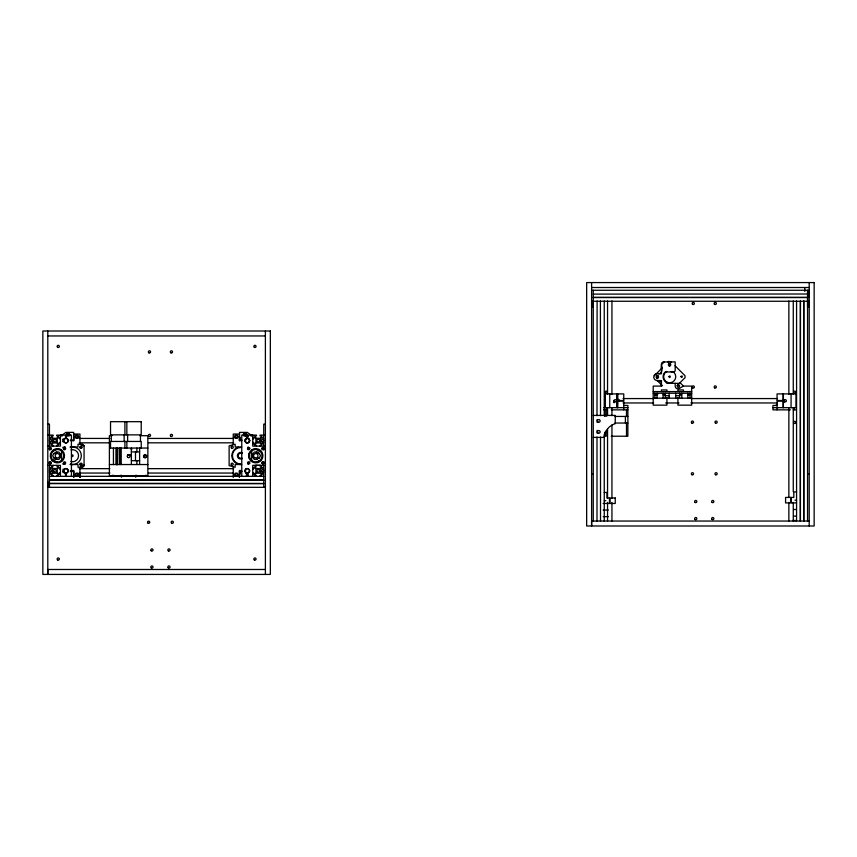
<?xml version="1.0" encoding="UTF-8"?>
<svg xmlns="http://www.w3.org/2000/svg" width="857" height="857" viewBox="0 0 857 857"><rect width="100%" height="100%" fill="white"/><g stroke="black" fill="none" stroke-linecap="round" stroke-linejoin="round"><path stroke-width="1.29" d="M47.799 481.838L47.799 487.333L265.391 487.333M79.937 472.368L79.937 477.445L79.937 467.279L84.061 465.63M593.258 301.257L593.258 306.752L591.609 306.752L591.609 301.257L809.201 301.257L809.201 306.752L807.551 306.752L807.551 297.518L593.258 297.518M666.939 397.659L666.939 405.157L653.205 405.157L653.205 386.089L661.443 386.089L661.454 380.594L656.344 380.497A3.514 3.514 0 0 1 657.255 373.577L661.454 373.577L661.454 364.118A2.196 2.196 0 0 1 663.65 361.911L675.187 361.911L675.187 370.985L673.816 371.809L665.032 372.088A6.599 6.599 0 0 0 665.032 381.419L666.939 383.347L680.683 383.347L683.425 386.089L691.674 386.089L691.674 405.157L677.93 405.157L677.93 397.659M783.384 407.653L783.384 393.909M791.075 407.653L791.075 393.909M796.014 407.653L796.014 392.817L795.467 393.909M809.201 297.411L809.201 290.266L591.609 290.266M63.214 446.979L64.189 448.029L64.736 446.84M63.204 464.076L64.704 463.819M54.216 452.989L52.631 455.742L54.216 458.484M69.031 436.159L69.942 434.585L69.031 433.01L67.221 433.01L66.31 434.585L67.221 436.159M60.568 456.652L58.972 459.406L54.752 459.406M77.826 476.267L78.726 474.703L77.826 473.128L76.016 473.128L75.105 474.703L76.016 476.267M245.97 436.159L246.87 434.585L245.97 433.01L244.149 433.01L243.249 434.585L244.149 436.159M237.175 476.267L238.085 474.703L237.175 473.128L235.364 473.128L234.454 474.703L235.364 476.267M252.622 454.821L254.208 452.078L258.439 452.078M258.975 458.484L260.56 455.742L258.975 452.989M668.739 364.118L668.717 364.086A1.103 1.103 0 0 0 668.717 365.639A1.103 1.103 0 0 0 670.27 365.639L670.249 365.607M81.586 467.279L84.061 464.805M654.341 375.741L662.45 367.632M667.946 362.136L668.717 361.365L671.438 362.136M656.483 376.319L656.676 376.127A1.103 1.103 0 0 1 658.23 376.127C658.894 379.394 655.016 375.355 658.251 376.148A1.103 1.103 0 0 1 658.23 377.68L658.037 377.873M676.934 385.779L685.043 377.68L685.043 375.741L675.102 365.8M664.196 361.911L661.454 364.654C661.925 367.857 663.082 375.495 657.255 373.577M248.069 447.997L249.451 448.629M60.986 435.87L65.925 432.389L73.616 432.389L73.616 440.627M53.648 453.985L56.948 452.078M256.243 459.406L259.542 457.499M683.425 386.089L679.301 388.478A2.742 2.742 0 0 1 675.187 386.089L675.187 383.347M51.784 451.693L58.683 448.532M255.654 462.426L261.406 459.781M241.695 446.947L235.172 446.947L235.172 444.205L229.13 445.854L229.13 465.63L235.172 467.279L235.172 464.537L241.695 464.537M72.524 446.947L70.328 447.236A8.795 8.795 0 0 1 81.319 455.742A8.795 8.795 0 0 1 70.242 464.237L72.524 464.537M657.383 380.594L661.122 381.236L661.443 386.089M245.627 438.966A2.303 2.303 0 0 1 246.655 438.366L246.987 435.131L241.76 435.131L241.76 476.342M247.534 476.342L247.855 473.043A2.303 2.303 0 0 0 249.151 469.529A2.303 2.303 0 0 0 245.37 469.529A2.303 2.303 0 0 0 246.666 473.085L246.987 476.342M671.106 371.809L672.081 371.809M591.609 287.513L809.201 287.513M593.258 294.112L807.551 294.005M593.258 297.411L807.551 297.411M47.799 335.955L265.391 335.955M672.788 371.809L673.763 371.809M653.205 391.585L691.674 391.585M653.205 393.234L691.674 393.234M604.796 393.909L623.757 393.909L623.757 400.508L617.704 400.508L617.704 393.909M796.014 393.909L777.063 393.909L777.063 400.508L783.105 400.508L783.105 393.909M656.891 394.231L657.79 394.231M654.855 394.884L657.051 394.884M663.093 394.884L665.289 394.884M679.58 394.884L681.776 394.884M687.828 394.884L690.024 394.884M665.289 395.709L669.146 395.709M675.734 395.709L679.58 395.709M616.89 397.562L617.436 397.562M653.205 398.184L691.674 398.184M616.89 398.473L617.704 398.473M623.071 398.569L653.687 398.569M690.946 398.569L777.449 398.569M623.071 402.961L653.687 402.961M665.664 402.961L678.969 402.961M690.946 402.961L777.449 402.961M616.89 403.09L617.704 403.09M616.89 404.011L617.436 404.011M776.238 404.9L777.342 404.9M623.757 405.457L627.87 405.457L627.87 436.224L611.255 436.224M777.063 405.457L772.939 405.457L772.939 409.85L790.379 409.85M603.692 407.653L627.87 407.653M772.939 407.653L796.196 407.653M603.692 409.85L606.445 409.85L606.445 407.653M611.255 409.85L627.87 409.85M793.282 409.85L794.096 409.85M796.196 409.85L794.364 409.85L794.364 407.653M593.258 415.42L615.24 415.42L615.24 423.669A15.458 15.458 0 0 0 604.249 437.402L593.258 437.402M615.037 416.438L627.87 416.438M615.037 423.037L627.87 423.037M47.799 424.14L49.449 424.14L49.449 446.122M265.391 424.14L263.742 424.14L263.742 446.122M47.799 435.131L53.177 435.131L53.177 435.849L51.645 435.849L51.645 436.674L53.295 438.291L56.583 438.291L58.233 436.674L58.233 435.849L56.701 435.849L56.701 435.131L65.657 435.131L65.336 438.398A2.303 2.303 0 0 0 64.039 441.955A2.303 2.303 0 0 0 67.821 441.955A2.303 2.303 0 0 0 66.525 438.398L66.203 435.131L71.42 435.131L71.42 476.342M265.391 435.131L260.003 435.131L260.003 435.849L261.546 435.849L261.546 436.674L259.896 438.291L256.597 438.291L254.947 436.674L254.947 435.849L256.489 435.849L256.489 435.131L247.534 435.131L247.855 438.398A2.303 2.303 0 0 1 248.894 438.966M112.042 435.688L109.396 435.688L109.396 475.796L147.854 475.796L147.854 435.688L139.895 435.688M79.262 438.43L109.867 438.43M148.465 438.43L233.629 438.43M49.449 438.87L50.156 438.87L50.156 437.338L50.981 437.338L52.598 438.977L52.598 442.276L50.981 443.926L50.156 443.926L50.156 442.383L49.449 442.383M60.429 438.87L59.722 438.87L59.722 437.338L58.897 437.338L57.269 438.977L57.269 442.276L58.897 443.926L59.722 443.926L59.722 442.383L60.429 442.383M252.751 438.87L253.468 438.87L253.468 437.338L254.293 437.338L255.911 438.977L255.911 442.276L254.293 443.926L253.468 443.926L253.468 442.383L252.751 442.383M263.742 438.87L263.024 438.87L263.024 437.338L262.21 437.338L260.582 438.977L260.582 442.276L262.21 443.926L263.024 443.926L263.024 442.383L263.742 442.383M70.328 440.08L73.07 440.08L73.07 440.627M239.564 440.08L241.942 440.08M70.328 440.627L73.895 440.627L73.895 434.038L79.937 434.038L79.937 444.205L84.061 445.854M241.674 440.627L239.296 440.627L239.296 434.038L233.243 434.038L233.243 444.205M79.262 442.823L109.867 442.823M148.465 442.823L233.629 442.823M47.799 446.122L60.429 446.122L60.429 435.131L62.079 435.249L62.079 436.149M265.391 446.122L252.751 446.122L252.751 435.131L251.101 435.217L251.101 436.149M70.188 446.947L78.019 446.947L78.019 444.205L82.69 444.205L84.061 445.576L84.061 465.908L82.69 467.279L78.019 467.279L78.019 464.537L70.188 464.537M109.932 448.05L147.854 448.05M131.078 449.143L131.924 449.143M131.367 451.896L139.616 451.896M55.801 452.078L58.972 452.078L60.568 454.821M127.629 454.638L131.367 454.638M257.379 459.406L254.208 459.406L252.622 456.652M131.367 460.691L139.616 460.691M109.396 464.537L147.854 464.537M255.279 465.319L260.335 465.319M47.799 465.362L60.429 465.362L60.429 476.342M265.391 465.362L252.751 465.362L252.751 476.342M79.262 468.65L109.867 468.65M148.465 468.65L233.629 468.65M49.449 469.09L50.156 469.09L50.156 467.558L50.981 467.558L52.598 469.208L52.598 472.496L50.981 474.146L50.156 474.146L50.156 472.614L49.449 472.614M60.429 469.09L59.722 469.09L59.722 467.558L58.897 467.558L57.269 469.208L57.269 472.496L58.897 474.146L59.722 474.146L59.722 472.614L60.429 472.614M252.751 469.09L253.468 469.09L253.468 467.558L254.293 467.558L255.911 469.208L255.911 472.496L254.293 474.146L253.468 474.146L253.468 472.614L252.751 472.614M263.742 469.09L263.024 469.09L263.024 467.558L262.21 467.558L260.582 469.208L260.582 472.496L262.21 474.146L263.024 474.146L263.024 472.614L263.742 472.614M70.328 470.847L73.895 470.847L73.895 477.445M241.674 470.847L239.296 470.847L239.296 477.445M70.328 471.404L73.07 471.404M239.564 471.404L241.942 471.404M79.262 473.053L109.867 473.053M148.465 473.053L233.629 473.053M591.609 474.339L593.258 474.339M807.551 474.339L809.201 474.339M49.449 476.342L263.742 476.342M49.449 480.081L263.742 480.081M49.449 480.188L263.742 480.188M796.571 491.929L793.818 491.929L793.818 497.424L791.343 497.424L791.343 502.909L796.571 502.909M604.249 492.486L606.992 492.486L606.992 497.981L609.466 497.981L609.466 503.477L603.124 503.466M794.921 500.167L796.571 500.167M604.249 500.734L605.899 500.734M793.743 509.508L796.346 509.508M603.167 510.054L608.363 510.054M793.743 516.107L796.346 516.107M603.167 516.653L608.363 516.653M792.618 520.499L796.421 520.499M809.201 521.045L591.609 521.045L591.609 525.994L591.609 282.574M265.391 569.487L47.799 569.487L47.799 574.426L47.799 331.006M660.019 373.566L661.454 373.577M254.508 448.532L261.406 451.693M51.784 459.781L57.537 462.426M256.243 452.078L259.542 453.985M53.648 457.499L56.948 459.406M252.204 435.87L247.255 432.389L239.564 432.389L239.564 440.627M248.069 463.487L249.237 463.444L249.194 462.277M656.955 380.294L662.45 385.779M809.201 282.574L809.201 525.994M807.551 290.266L807.551 521.045M804.809 287.513L804.809 291.444M803.823 300.936L803.823 521.045M803.705 300.936L803.705 521.045M796.571 300.936L796.571 521.045M793.271 300.936L793.271 394.316M793.271 407.653L793.271 491.704M793.271 502.373L793.271 521.045M788.869 300.936L788.869 394.316M788.869 407.653L788.869 497.039M788.869 502.373L788.869 521.045M783.93 399.93L783.93 402.426M783.384 399.93L783.384 401.633M783.105 407.653L783.105 401.055L777.063 401.055L777.063 409.85M690.024 393.234L690.024 398.184M687.828 393.234L687.828 398.184M683.425 391.585L683.425 389.935L677.93 389.935L677.93 391.585M681.776 393.234L681.776 398.184M679.58 393.234L679.58 398.184M675.734 393.234L675.734 398.184M669.146 393.234L669.146 398.184M666.939 391.585L666.939 389.935L661.443 389.935L661.443 391.585M665.289 393.234L665.289 398.184M663.093 393.234L663.093 398.184M661.443 365.768L661.443 369.613M657.051 393.234L657.051 398.184M654.855 393.234L654.855 398.184M626.499 409.85L626.499 416.438M626.499 423.037L626.499 436.224M625.406 416.438L625.406 423.037M623.757 409.85L623.757 401.055L617.704 401.055L617.704 407.653M619.086 399.662L619.086 401.333M617.436 393.909L617.436 407.653M616.89 393.909L616.89 407.653M611.941 300.936L611.941 394.316M611.941 407.653L611.941 415.656M611.941 424.997L611.941 498.367M611.941 502.373L611.941 521.045M609.745 393.909L609.745 407.653M607.549 300.936L607.549 394.316M607.549 407.653L607.549 415.656M607.549 429.003L607.549 498.367M607.549 502.373L607.549 521.045M606.167 409.85L606.167 416.438M606.167 430.953L606.167 436.224L604.796 436.224L604.796 432.271M605.342 407.653L605.342 392.817L604.796 392.817L604.796 407.653M604.796 409.85L604.796 416.438M604.249 300.936L604.249 415.656M604.249 434.338L604.249 521.045M600.403 300.936L600.511 415.656M600.511 437.006L600.511 521.045M597.104 300.936L596.997 415.656M596.997 419.662L597.104 422.33M597.104 430.332L596.997 432.999M596.997 437.006L596.997 521.045M593.258 290.266L593.258 521.045M265.391 331.006L265.391 574.426M263.742 447.408L263.742 449.968M263.742 461.505L263.742 464.076M263.742 465.362L263.742 487.333M260.003 446.122L260.003 445.415L261.546 445.415L261.546 444.59L259.896 442.962L256.597 442.962L254.947 444.59L254.947 445.415L256.489 445.415L256.489 446.122M260.003 465.362L260.003 466.069L261.546 466.069L261.546 466.894L259.896 468.511L256.597 468.511L254.947 466.894L254.947 466.069L256.489 466.069L256.489 465.362M260.003 476.342L260.003 475.635L261.546 475.635L261.546 474.81L259.896 473.182L256.597 473.182L254.947 474.81L254.947 475.635L256.489 475.635L256.489 476.342M253.308 454.092L253.308 457.392M253.19 453.835L253.19 457.649M251.658 450.021L251.658 461.462M245.605 438.43L245.605 442.533M245.605 468.65L245.605 473.053M240.11 437.338L240.11 440.627M240.11 470.257L240.11 474.146M239.564 470.847L239.564 476.738M233.243 467.279L233.243 477.445M146.204 475.796L146.204 475.249L144.008 475.796M141.223 448.05L141.223 441.451L110.532 441.451L110.532 448.05M140.452 434.863L140.452 441.451M139.616 448.05L139.616 464.537M137.966 475.796L135.77 475.249L135.77 477.263M136.863 448.05L136.863 451.896M136.863 460.691L136.863 464.537M135.492 451.896L135.492 460.691M131.367 448.05L131.367 464.537M127.629 434.863L127.629 441.451M126.847 421.676L126.847 434.863M126.847 441.451L126.847 448.05M124.908 421.676L124.908 434.863M124.908 441.451L124.908 448.05M124.126 434.863L124.126 441.451M121.48 477.263L121.48 475.249L119.284 475.796M121.18 448.05L121.18 464.537M120.387 448.05L120.387 464.537M119.841 448.05L119.841 464.537M117.634 464.537L117.623 448.05L117.42 464.537M117.302 448.05L117.302 464.537M117.163 448.05L117.163 464.537M116.991 448.05L116.991 464.537M116.82 448.05L116.82 464.537M116.627 448.05L116.627 464.537M116.413 448.05L116.413 464.537M116.209 448.05L116.209 464.537M113.445 448.05L113.445 464.537M113.242 475.796L113.242 475.249L111.046 475.796M111.303 434.863L111.303 441.451M73.616 470.847L73.616 476.738M73.07 470.257L73.07 471.704M66.203 476.342L66.525 473.085A2.303 2.303 0 0 0 67.821 469.529A2.303 2.303 0 0 0 64.039 469.529A2.303 2.303 0 0 0 65.336 473.085L65.657 476.342M63.182 438.795L63.182 441.73M63.182 469.015L63.182 472.753M61.533 450.021L61.533 461.462M59.99 453.835L59.99 457.649M59.883 454.092L59.883 457.392M56.701 446.122L56.701 445.415L58.233 445.415L58.233 444.59L56.583 442.962L53.295 442.962L51.645 444.59L51.645 445.415L53.177 445.415L53.177 446.122M56.701 465.362L56.701 466.069L58.233 466.069L58.233 466.894L56.583 468.511L53.295 468.511L51.645 466.894L51.645 466.069L53.177 466.069L53.177 465.362M56.701 476.342L56.701 475.635L58.233 475.635L58.233 474.81L56.583 473.182L53.295 473.182L51.645 474.81L51.645 475.635L53.177 475.635L53.177 476.342M49.449 447.408L49.449 449.968M49.449 461.505L49.449 464.076M49.449 465.362L49.449 487.333M672.777 371.51A6.042 6.042 0 0 1 674.277 380.647A6.042 6.042 0 0 1 665.011 380.54A6.042 6.042 0 0 1 666.725 371.435M248.401 475.099A4.392 4.392 0 0 1 246.12 475.099M246.12 436.384A4.392 4.392 0 0 1 248.401 436.384M62.947 463.969A1.103 1.103 0 0 1 65.068 463.969M65.068 446.936A1.103 1.103 0 0 1 64.286 448.286A1.103 1.103 0 0 1 62.947 447.504M241.899 457.884A2.475 2.475 0 0 1 238.192 455.742A2.475 2.475 0 0 1 241.899 453.599M248.123 463.969A1.103 1.103 0 0 1 249.73 463.305M249.73 448.179A1.103 1.103 0 0 1 248.123 446.936M240.667 463.98A8.238 8.238 0 0 1 232.418 455.742A8.238 8.238 0 0 1 240.667 447.493M242.317 458.591A3.299 3.299 0 0 1 237.368 455.742A3.299 3.299 0 0 1 242.317 452.882M240.667 464.537A8.795 8.795 0 0 1 238.385 447.247M249.162 453.46A8.795 8.795 0 0 1 249.162 458.013M71.024 449.882A6.042 6.042 0 0 1 78.565 455.806A6.042 6.042 0 0 1 70.885 461.559M55.78 461.559A6.042 6.042 0 0 1 53.091 459.963M246.163 442.533A2.196 2.196 0 0 0 249.451 440.627A2.196 2.196 0 0 0 246.163 438.73A2.196 2.196 0 0 0 246.163 442.533A2.303 2.303 0 0 1 245.627 442.233M247.855 438.398A2.303 2.303 0 0 1 249.151 441.955A2.303 2.303 0 0 1 245.37 441.955A2.303 2.303 0 0 1 246.666 438.398M249.258 439.437A2.303 2.303 0 0 1 248.412 442.598M247.855 442.823A2.303 2.303 0 0 1 246.655 442.823M249.773 440.916A1.103 1.103 0 0 1 249.773 440.348M249.773 471.136A1.103 1.103 0 0 1 249.773 470.568M63.129 470.075A1.103 1.103 0 0 1 62.904 471.8M62.904 439.673A1.103 1.103 0 0 1 62.904 441.58M71.677 455.603C73.059 458.752 73.97 453.042 71.677 455.603M668.846 376.577C670.228 379.715 671.138 374.016 668.846 376.577M49.47 462.673C50.488 465.822 51.913 460.445 49.47 462.673M80.247 447.011C81.254 450.161 82.69 444.783 80.247 447.011M262.124 448.382C263.131 451.532 264.567 446.165 262.124 448.382M668.899 364.45C669.906 367.599 671.342 362.232 668.899 364.45M49.492 448.329C50.274 451.543 52.084 446.283 49.492 448.329M80.258 463.991C81.051 467.204 82.861 461.944 80.258 463.991M262.135 462.619C262.928 465.822 264.738 460.573 262.135 462.619M680.951 376.437C681.744 379.651 683.554 374.391 680.951 376.437M76.016 435.217L75.105 436.781L76.016 438.356L77.826 438.356L78.726 436.781L77.826 435.217L76.016 435.217M235.364 435.217L234.454 436.781L235.364 438.356L237.175 438.356L238.085 436.781L237.175 435.217L235.364 435.217M145.112 454.531L143.59 455.41L143.59 457.167L145.112 458.045L146.633 457.167L146.633 455.41L145.112 454.531M814.15 282.574L586.659 282.574L586.659 525.994L814.15 525.994L814.15 282.574M270.341 331.006L42.85 331.006L42.85 574.426L270.341 574.426L270.341 331.006M141.223 421.676L110.532 421.676L110.532 434.863L141.223 434.863L141.223 421.676M263.742 483.487L49.449 483.487L263.742 483.594M790.797 497.424L785.58 497.424L785.58 502.909L790.797 502.909L790.797 497.424M615.24 497.981L610.013 497.981L610.013 503.477L615.24 503.477L615.24 497.981M800.417 521.045L800.417 300.936L800.299 521.045M614.137 402.651L614.137 400.155L614.062 402.651M598.068 422.105A1.371 1.371 0 0 0 600.125 420.916A1.371 1.371 0 0 0 598.068 419.726A1.371 1.371 0 0 0 598.068 422.105M598.068 433.096A1.371 1.371 0 0 0 600.125 431.907A1.371 1.371 0 0 0 598.068 430.717A1.371 1.371 0 0 0 598.068 433.096M614.962 401.729A1.103 1.103 0 0 0 616.612 400.787A1.103 1.103 0 0 0 614.962 399.833A1.103 1.103 0 0 0 614.962 401.729M784.755 401.729A1.103 1.103 0 0 0 786.405 400.787A1.103 1.103 0 0 0 784.755 399.833A1.103 1.103 0 0 0 784.755 401.729M669.146 365.618A1.103 1.103 0 0 0 670.785 364.664A1.103 1.103 0 0 0 669.146 363.711A1.103 1.103 0 0 0 669.146 365.618M656.708 378.044A1.103 1.103 0 0 0 658.358 377.101A1.103 1.103 0 0 0 656.708 376.148A1.103 1.103 0 0 0 656.708 378.044M677.93 387.043A1.103 1.103 0 0 0 679.58 386.089A1.103 1.103 0 0 0 677.93 385.147A1.103 1.103 0 0 0 677.93 387.043M695.188 519.524A1.103 1.103 0 0 0 696.837 518.571A1.103 1.103 0 0 0 695.188 517.628A1.103 1.103 0 0 0 695.188 519.524M711.996 519.353A1.103 1.103 0 0 0 713.827 518.86A1.103 1.103 0 0 0 712.488 517.51A1.103 1.103 0 0 0 711.996 519.353M712.221 502.491A1.103 1.103 0 0 0 713.87 501.538A1.103 1.103 0 0 0 712.221 500.584A1.103 1.103 0 0 0 712.221 502.491M695.188 502.491A1.103 1.103 0 0 0 696.837 501.538A1.103 1.103 0 0 0 695.188 500.584A1.103 1.103 0 0 0 695.188 502.491M794.096 393.149A1.103 1.103 0 0 0 795.746 392.195A1.103 1.103 0 0 0 794.096 391.242A1.103 1.103 0 0 0 794.096 393.149M794.096 423.369A1.103 1.103 0 0 0 795.746 422.415A1.103 1.103 0 0 0 794.096 421.462A1.103 1.103 0 0 0 794.096 423.369M605.62 393.149A1.103 1.103 0 0 0 607.27 392.195A1.103 1.103 0 0 0 605.62 391.242A1.103 1.103 0 0 0 605.62 393.149M691.888 423.09A1.103 1.103 0 0 0 693.538 422.137A1.103 1.103 0 0 0 691.888 421.183A1.103 1.103 0 0 0 691.888 423.09M715.52 423.09A1.103 1.103 0 0 0 717.17 422.137A1.103 1.103 0 0 0 715.52 421.183A1.103 1.103 0 0 0 715.52 423.09M715.52 474.746A1.103 1.103 0 0 0 717.17 473.792A1.103 1.103 0 0 0 715.52 472.839A1.103 1.103 0 0 0 715.52 474.746M691.888 474.746A1.103 1.103 0 0 0 693.538 473.792A1.103 1.103 0 0 0 691.888 472.839A1.103 1.103 0 0 0 691.888 474.746M692.488 304.224A1.103 1.103 0 0 0 694.32 303.732A1.103 1.103 0 0 0 692.981 302.392A1.103 1.103 0 0 0 692.488 304.224M714.47 304.224A1.103 1.103 0 0 0 716.302 303.732A1.103 1.103 0 0 0 714.963 302.392A1.103 1.103 0 0 0 714.47 304.224M714.695 387.921A1.103 1.103 0 0 0 716.345 386.968A1.103 1.103 0 0 0 714.695 386.025A1.103 1.103 0 0 0 714.695 387.921M692.713 387.921A1.103 1.103 0 0 0 694.363 386.968A1.103 1.103 0 0 0 692.713 386.025A1.103 1.103 0 0 0 692.713 387.921M64.007 463.841A1.103 1.103 0 0 0 65.657 462.887A1.103 1.103 0 0 0 64.007 461.934A1.103 1.103 0 0 0 64.007 463.841M64.007 449.55A1.103 1.103 0 0 0 65.657 448.597A1.103 1.103 0 0 0 64.007 447.643A1.103 1.103 0 0 0 64.007 449.55M49.717 463.841A1.103 1.103 0 0 0 51.366 462.887A1.103 1.103 0 0 0 49.717 461.934A1.103 1.103 0 0 0 49.717 463.841M49.717 449.55A1.103 1.103 0 0 0 51.366 448.597A1.103 1.103 0 0 0 49.717 447.643A1.103 1.103 0 0 0 49.717 449.55M54.248 461.216A6.32 6.32 0 0 0 63.729 455.742A6.32 6.32 0 0 0 54.248 450.268A6.32 6.32 0 0 0 54.248 461.216M262.371 463.798A1.103 1.103 0 0 0 264.02 462.855A1.103 1.103 0 0 0 262.371 461.902A1.103 1.103 0 0 0 262.371 463.798M262.371 449.518A1.103 1.103 0 0 0 264.02 448.565A1.103 1.103 0 0 0 262.371 447.611A1.103 1.103 0 0 0 262.371 449.518M248.08 463.841A1.103 1.103 0 0 0 249.73 462.887A1.103 1.103 0 0 0 248.08 461.934A1.103 1.103 0 0 0 248.08 463.841M248.08 449.55A1.103 1.103 0 0 0 249.73 448.597A1.103 1.103 0 0 0 248.08 447.643A1.103 1.103 0 0 0 248.08 449.55M252.611 461.216A6.32 6.32 0 0 0 262.092 455.742A6.32 6.32 0 0 0 252.611 450.268A6.32 6.32 0 0 0 252.611 461.216M67.349 435.367A1.103 1.103 0 0 0 69.192 434.874A1.103 1.103 0 0 0 67.842 433.524A1.103 1.103 0 0 0 67.349 435.367M244.513 435.538A1.103 1.103 0 0 0 246.163 434.585A1.103 1.103 0 0 0 244.513 433.631A1.103 1.103 0 0 0 244.513 435.538M80.258 465.03A1.103 1.103 0 0 0 82.101 464.537A1.103 1.103 0 0 0 80.751 463.198A1.103 1.103 0 0 0 80.258 465.03M80.258 447.997A1.103 1.103 0 0 0 82.101 447.504A1.103 1.103 0 0 0 80.751 446.165A1.103 1.103 0 0 0 80.258 447.997M231.594 448.179A1.103 1.103 0 0 0 233.243 447.225A1.103 1.103 0 0 0 231.594 446.272A1.103 1.103 0 0 0 231.594 448.179M231.594 465.212A1.103 1.103 0 0 0 233.243 464.258A1.103 1.103 0 0 0 231.594 463.305A1.103 1.103 0 0 0 231.594 465.212M235.493 437.563A1.103 1.103 0 0 0 237.335 437.07A1.103 1.103 0 0 0 235.986 435.72A1.103 1.103 0 0 0 235.493 437.563M235.493 475.474A1.103 1.103 0 0 0 237.335 474.982A1.103 1.103 0 0 0 235.986 473.632A1.103 1.103 0 0 0 235.493 475.474M254.679 457.649A2.196 2.196 0 0 0 257.978 455.742A2.196 2.196 0 0 0 254.679 453.835A2.196 2.196 0 0 0 254.679 457.649M76.369 475.646A1.103 1.103 0 0 0 78.019 474.703A1.103 1.103 0 0 0 76.369 473.75A1.103 1.103 0 0 0 76.369 475.646M76.369 437.734A1.103 1.103 0 0 0 78.019 436.781A1.103 1.103 0 0 0 76.369 435.827A1.103 1.103 0 0 0 76.369 437.734M56.316 457.649A2.196 2.196 0 0 0 59.604 455.742A2.196 2.196 0 0 0 56.316 453.835A2.196 2.196 0 0 0 56.316 457.649M53.97 441.601A1.371 1.371 0 0 0 56.262 440.98A1.371 1.371 0 0 0 54.58 439.298A1.371 1.371 0 0 0 53.97 441.601M53.97 471.821A1.371 1.371 0 0 0 56.262 471.211A1.371 1.371 0 0 0 54.58 469.529A1.371 1.371 0 0 0 53.97 471.821M64.832 472.753A2.196 2.196 0 0 0 68.132 470.847A2.196 2.196 0 0 0 64.832 468.95A2.196 2.196 0 0 0 64.832 472.753M64.832 442.533A2.196 2.196 0 0 0 68.132 440.627A2.196 2.196 0 0 0 64.832 438.73A2.196 2.196 0 0 0 64.832 442.533M246.163 472.753A2.196 2.196 0 0 0 249.451 470.847A2.196 2.196 0 0 0 246.163 468.95A2.196 2.196 0 0 0 246.163 472.753M257.561 472.046A1.371 1.371 0 0 0 259.617 470.847A1.371 1.371 0 0 0 257.561 469.657A1.371 1.371 0 0 0 257.561 472.046M257.561 441.816A1.371 1.371 0 0 0 259.617 440.627A1.371 1.371 0 0 0 257.561 439.437A1.371 1.371 0 0 0 257.561 441.816M250.726 460.787A7.145 7.145 0 0 0 262.671 457.584A7.145 7.145 0 0 0 253.929 448.843A7.145 7.145 0 0 0 250.726 460.787M52.363 460.787A7.145 7.145 0 0 0 64.307 457.584A7.145 7.145 0 0 0 55.566 448.843A7.145 7.145 0 0 0 52.363 460.787M144.554 457.242A1.103 1.103 0 0 0 146.204 456.288A1.103 1.103 0 0 0 144.554 455.335A1.103 1.103 0 0 0 144.554 457.242M127.939 457.477A1.371 1.371 0 0 0 129.996 456.288A1.371 1.371 0 0 0 127.939 455.099A1.371 1.371 0 0 0 127.939 457.477M151.378 567.966A1.103 1.103 0 0 0 153.017 567.013A1.103 1.103 0 0 0 151.378 566.059A1.103 1.103 0 0 0 151.378 567.966M168.176 567.784A1.103 1.103 0 0 0 170.018 567.291A1.103 1.103 0 0 0 168.668 565.952A1.103 1.103 0 0 0 168.176 567.784M168.411 550.933A1.103 1.103 0 0 0 170.061 549.98A1.103 1.103 0 0 0 168.411 549.026A1.103 1.103 0 0 0 168.411 550.933M151.143 550.751A1.103 1.103 0 0 0 152.985 550.258A1.103 1.103 0 0 0 151.635 548.919A1.103 1.103 0 0 0 151.143 550.751M262.092 441.58A1.103 1.103 0 0 0 263.742 440.627A1.103 1.103 0 0 0 262.092 439.673A1.103 1.103 0 0 0 262.092 441.58M262.092 471.8A1.103 1.103 0 0 0 263.742 470.847A1.103 1.103 0 0 0 262.092 469.904A1.103 1.103 0 0 0 262.092 471.8M49.995 471.8A1.103 1.103 0 0 0 51.645 470.847A1.103 1.103 0 0 0 49.995 469.904A1.103 1.103 0 0 0 49.995 471.8M49.995 441.58A1.103 1.103 0 0 0 51.645 440.627A1.103 1.103 0 0 0 49.995 439.673A1.103 1.103 0 0 0 49.995 441.58M171.7 523.177A1.103 1.103 0 0 0 173.35 522.224A1.103 1.103 0 0 0 171.7 521.281A1.103 1.103 0 0 0 171.7 523.177M148.079 523.177A1.103 1.103 0 0 0 149.729 522.224A1.103 1.103 0 0 0 148.079 521.281A1.103 1.103 0 0 0 148.079 523.177M148.904 352.838A1.103 1.103 0 0 0 150.553 351.884A1.103 1.103 0 0 0 148.904 350.942A1.103 1.103 0 0 0 148.904 352.838M170.875 352.838A1.103 1.103 0 0 0 172.525 351.884A1.103 1.103 0 0 0 170.875 350.942A1.103 1.103 0 0 0 170.875 352.838M170.875 436.363A1.103 1.103 0 0 0 172.525 435.41A1.103 1.103 0 0 0 170.875 434.456A1.103 1.103 0 0 0 170.875 436.363M148.904 436.363A1.103 1.103 0 0 0 150.553 435.41A1.103 1.103 0 0 0 148.904 434.456A1.103 1.103 0 0 0 148.904 436.363M254.4 559.996A1.103 1.103 0 0 0 256.05 559.043A1.103 1.103 0 0 0 254.4 558.089A1.103 1.103 0 0 0 254.4 559.996M254.4 347.342A1.103 1.103 0 0 0 256.05 346.389A1.103 1.103 0 0 0 254.4 345.446A1.103 1.103 0 0 0 254.4 347.342M57.687 347.342A1.103 1.103 0 0 0 59.337 346.389A1.103 1.103 0 0 0 57.687 345.446A1.103 1.103 0 0 0 57.687 347.342M57.687 559.996A1.103 1.103 0 0 0 59.337 559.043A1.103 1.103 0 0 0 57.687 558.089A1.103 1.103 0 0 0 57.687 559.996"/></g></svg>
